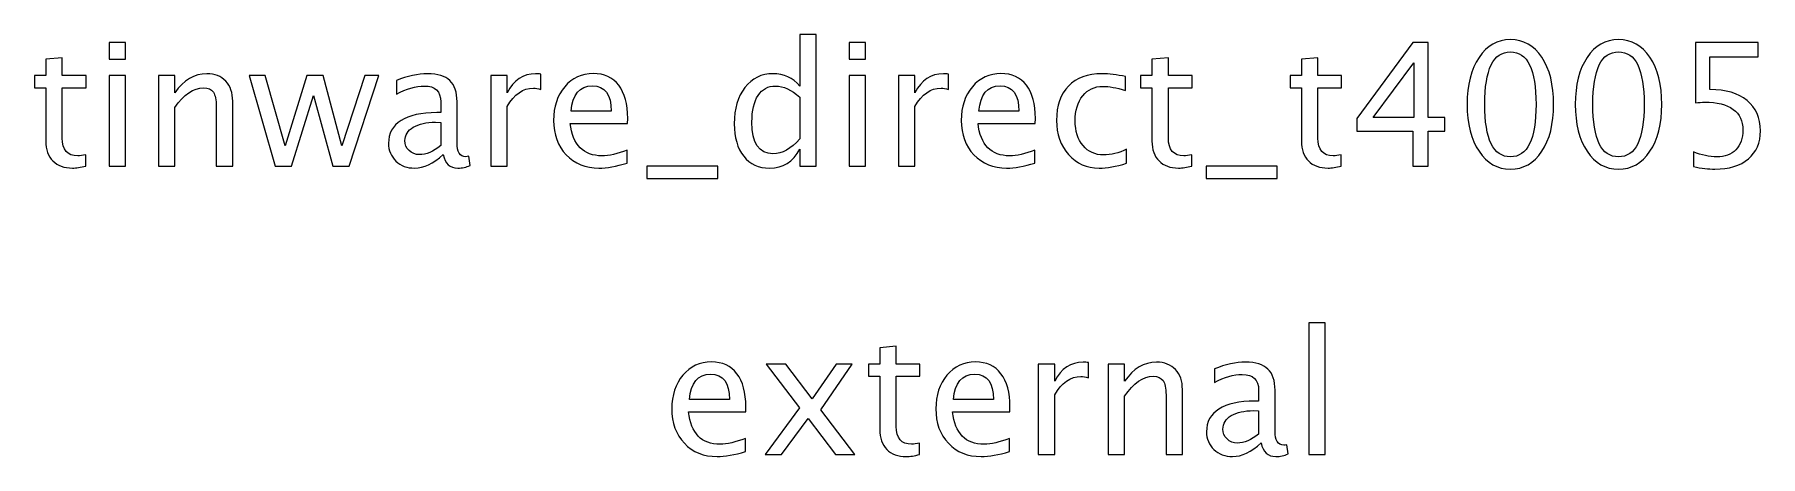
# Model space of a CAD drawing. Header units: centimetres. Extents: x -201 to 63, y -83 to 73.
# Drawn here: x -32.66 to -19.84, y 50.5 to 53.64 of the extents above; entities that cross this region are included whole.
import ezdxf

# ---------------------------------------------------------------- set-up
doc = ezdxf.new("R2010")
doc.units = ezdxf.units.CM
doc.header["$MEASUREMENT"] = 0
doc.layers.add('Layer 1', color=7, linetype='Continuous')

msp = doc.modelspace()

# ---------------------------------------------------------------- linework, layer by layer
at = {"layer": 'Layer 1'}
for points, knots in [([(-26.97573, 52.66417), (-26.97573, 52.66417), (-26.97573, 52.79054), (-26.97573, 52.79054), (-26.97573, 52.79054), (-27.02547, 52.69613), (-27.1004, 52.64893), (-27.20052, 52.64893), (-27.20052, 52.64893), (-27.2818, 52.64893), (-27.34572, 52.67835), (-27.39229, 52.73741), (-27.39229, 52.73741), (-27.43886, 52.79646), (-27.46214, 52.87711), (-27.46214, 52.97934), (-27.46214, 52.97934), (-27.46214, 53.0911), (-27.43568, 53.18106), (-27.38298, 53.24922), (-27.38298, 53.24922), (-27.33006, 53.31716), (-27.26063, 53.35124), (-27.17448, 53.35124), (-27.17448, 53.35124), (-27.09469, 53.35124), (-27.02822, 53.32076), (-26.97573, 53.25959), (-26.97573, 53.25959), (-26.97573, 53.25959), (-26.97573, 53.64334), (-26.97573, 53.64334), (-26.97573, 53.64334), (-26.97573, 53.64334), (-26.85381, 53.64334), (-26.85381, 53.64334), (-26.85381, 53.64334), (-26.85381, 53.64334), (-26.85381, 52.66417), (-26.85381, 52.66417), (-26.85381, 52.66417), (-26.85381, 52.66417), (-26.97573, 52.66417), (-26.97573, 52.66417)], [0, 0, 0, 0, 0.08333333, 0.08333333, 0.08333333, 0.08333333, 0.16666667, 0.16666667, 0.16666667, 0.16666667, 0.25, 0.25, 0.25, 0.25, 0.33333333, 0.33333333, 0.33333333, 0.33333333, 0.41666667, 0.41666667, 0.41666667, 0.41666667, 0.5, 0.5, 0.5, 0.5, 0.58333333, 0.58333333, 0.58333333, 0.58333333, 0.66666667, 0.66666667, 0.66666667, 0.66666667, 0.75, 0.75, 0.75, 0.75, 0.83333333, 0.83333333, 0.83333333, 0.83333333, 1, 1, 1, 1]), ([(-21.69741, 52.64131), (-21.79372, 52.64131), (-21.8714, 52.68555), (-21.93024, 52.77381), (-21.93024, 52.77381), (-21.9893, 52.86208), (-22.01872, 52.9785), (-22.01872, 53.12328), (-22.01872, 53.12328), (-22.01872, 53.26806), (-21.9893, 53.38447), (-21.93024, 53.47274), (-21.93024, 53.47274), (-21.8714, 53.561), (-21.79372, 53.60524), (-21.69741, 53.60524), (-21.69741, 53.60524), (-21.60068, 53.60524), (-21.523, 53.56121), (-21.46415, 53.47316), (-21.46415, 53.47316), (-21.40552, 53.38511), (-21.3761, 53.26848), (-21.3761, 53.12328), (-21.3761, 53.12328), (-21.3761, 52.9785), (-21.40552, 52.86208), (-21.46415, 52.77381), (-21.46415, 52.77381), (-21.523, 52.68555), (-21.60068, 52.64131), (-21.69741, 52.64131)], [0, 0, 0, 0, 0.11111111, 0.11111111, 0.11111111, 0.11111111, 0.22222222, 0.22222222, 0.22222222, 0.22222222, 0.33333333, 0.33333333, 0.33333333, 0.33333333, 0.44444444, 0.44444444, 0.44444444, 0.44444444, 0.55555556, 0.55555556, 0.55555556, 0.55555556, 0.66666667, 0.66666667, 0.66666667, 0.66666667, 0.77777778, 0.77777778, 0.77777778, 0.77777778, 1, 1, 1, 1]), ([(-20.89435, 52.64131), (-20.99066, 52.64131), (-21.06834, 52.68555), (-21.12718, 52.77381), (-21.12718, 52.77381), (-21.18624, 52.86208), (-21.21566, 52.9785), (-21.21566, 53.12328), (-21.21566, 53.12328), (-21.21566, 53.26806), (-21.18624, 53.38447), (-21.12718, 53.47274), (-21.12718, 53.47274), (-21.06834, 53.561), (-20.99066, 53.60524), (-20.89435, 53.60524), (-20.89435, 53.60524), (-20.79762, 53.60524), (-20.71994, 53.56121), (-20.66109, 53.47316), (-20.66109, 53.47316), (-20.60246, 53.38511), (-20.57304, 53.26848), (-20.57304, 53.12328), (-20.57304, 53.12328), (-20.57304, 52.9785), (-20.60246, 52.86208), (-20.66109, 52.77381), (-20.66109, 52.77381), (-20.71994, 52.68555), (-20.79762, 52.64131), (-20.89435, 52.64131)], [0, 0, 0, 0, 0.11111111, 0.11111111, 0.11111111, 0.11111111, 0.22222222, 0.22222222, 0.22222222, 0.22222222, 0.33333333, 0.33333333, 0.33333333, 0.33333333, 0.44444444, 0.44444444, 0.44444444, 0.44444444, 0.55555556, 0.55555556, 0.55555556, 0.55555556, 0.66666667, 0.66666667, 0.66666667, 0.66666667, 0.77777778, 0.77777778, 0.77777778, 0.77777778, 1, 1, 1, 1]), ([(-32.2801, 52.66438), (-32.31778, 52.65401), (-32.35058, 52.64893), (-32.37831, 52.64893), (-32.37831, 52.64893), (-32.44054, 52.64893), (-32.48901, 52.66671), (-32.52373, 52.70227), (-32.52373, 52.70227), (-32.55865, 52.73783), (-32.57601, 52.78715), (-32.57601, 52.85044), (-32.57601, 52.85044), (-32.57601, 52.85044), (-32.57601, 53.24583), (-32.57601, 53.24583), (-32.57601, 53.24583), (-32.57601, 53.24583), (-32.66025, 53.24583), (-32.66025, 53.24583), (-32.66025, 53.24583), (-32.66025, 53.24583), (-32.66025, 53.33727), (-32.66025, 53.33727), (-32.66025, 53.33727), (-32.66025, 53.33727), (-32.57601, 53.33727), (-32.57601, 53.33727), (-32.57601, 53.33727), (-32.57601, 53.33727), (-32.57601, 53.45898), (-32.57601, 53.45898), (-32.57601, 53.45898), (-32.57601, 53.45898), (-32.45409, 53.47062), (-32.45409, 53.47062), (-32.45409, 53.47062), (-32.45409, 53.47062), (-32.45409, 53.33727), (-32.45409, 53.33727), (-32.45409, 53.33727), (-32.45409, 53.33727), (-32.27756, 53.33727), (-32.27756, 53.33727), (-32.27756, 53.33727), (-32.27756, 53.33727), (-32.27756, 53.24583), (-32.27756, 53.24583), (-32.27756, 53.24583), (-32.27756, 53.24583), (-32.45409, 53.24583), (-32.45409, 53.24583), (-32.45409, 53.24583), (-32.45409, 53.24583), (-32.45409, 52.87245), (-32.45409, 52.87245), (-32.45409, 52.87245), (-32.45409, 52.7844), (-32.41578, 52.74037), (-32.33937, 52.74037), (-32.33937, 52.74037), (-32.32307, 52.74037), (-32.30338, 52.74312), (-32.2801, 52.74841), (-32.2801, 52.74841), (-32.2801, 52.74841), (-32.2801, 52.66438), (-32.2801, 52.66438)], [0, 0, 0, 0, 0.05555556, 0.05555556, 0.05555556, 0.05555556, 0.11111111, 0.11111111, 0.11111111, 0.11111111, 0.16666667, 0.16666667, 0.16666667, 0.16666667, 0.22222222, 0.22222222, 0.22222222, 0.22222222, 0.27777778, 0.27777778, 0.27777778, 0.27777778, 0.33333333, 0.33333333, 0.33333333, 0.33333333, 0.38888889, 0.38888889, 0.38888889, 0.38888889, 0.44444444, 0.44444444, 0.44444444, 0.44444444, 0.5, 0.5, 0.5, 0.5, 0.55555556, 0.55555556, 0.55555556, 0.55555556, 0.61111111, 0.61111111, 0.61111111, 0.61111111, 0.66666667, 0.66666667, 0.66666667, 0.66666667, 0.72222222, 0.72222222, 0.72222222, 0.72222222, 0.77777778, 0.77777778, 0.77777778, 0.77777778, 0.83333333, 0.83333333, 0.83333333, 0.83333333, 0.88888889, 0.88888889, 0.88888889, 0.88888889, 1, 1, 1, 1]), ([(-32.10611, 53.46046), (-32.10611, 53.46046), (-32.10611, 53.58238), (-32.10611, 53.58238), (-32.10611, 53.58238), (-32.10611, 53.58238), (-31.98419, 53.58238), (-31.98419, 53.58238), (-31.98419, 53.58238), (-31.98419, 53.58238), (-31.98419, 53.46046), (-31.98419, 53.46046), (-31.98419, 53.46046), (-31.98419, 53.46046), (-32.10611, 53.46046), (-32.10611, 53.46046)], [0, 0, 0, 0, 0.2, 0.2, 0.2, 0.2, 0.4, 0.4, 0.4, 0.4, 0.6, 0.6, 0.6, 0.6, 1, 1, 1, 1]), ([(-26.60955, 53.46046), (-26.60955, 53.46046), (-26.60955, 53.58238), (-26.60955, 53.58238), (-26.60955, 53.58238), (-26.60955, 53.58238), (-26.48763, 53.58238), (-26.48763, 53.58238), (-26.48763, 53.58238), (-26.48763, 53.58238), (-26.48763, 53.46046), (-26.48763, 53.46046), (-26.48763, 53.46046), (-26.48763, 53.46046), (-26.60955, 53.46046), (-26.60955, 53.46046)], [0, 0, 0, 0, 0.2, 0.2, 0.2, 0.2, 0.4, 0.4, 0.4, 0.4, 0.6, 0.6, 0.6, 0.6, 1, 1, 1, 1]), ([(-24.06384, 52.66438), (-24.10152, 52.65401), (-24.13432, 52.64893), (-24.16205, 52.64893), (-24.16205, 52.64893), (-24.22428, 52.64893), (-24.27275, 52.66671), (-24.30747, 52.70227), (-24.30747, 52.70227), (-24.34239, 52.73783), (-24.35975, 52.78715), (-24.35975, 52.85044), (-24.35975, 52.85044), (-24.35975, 52.85044), (-24.35975, 53.24583), (-24.35975, 53.24583), (-24.35975, 53.24583), (-24.35975, 53.24583), (-24.44399, 53.24583), (-24.44399, 53.24583), (-24.44399, 53.24583), (-24.44399, 53.24583), (-24.44399, 53.33727), (-24.44399, 53.33727), (-24.44399, 53.33727), (-24.44399, 53.33727), (-24.35975, 53.33727), (-24.35975, 53.33727), (-24.35975, 53.33727), (-24.35975, 53.33727), (-24.35975, 53.45898), (-24.35975, 53.45898), (-24.35975, 53.45898), (-24.35975, 53.45898), (-24.23783, 53.47062), (-24.23783, 53.47062), (-24.23783, 53.47062), (-24.23783, 53.47062), (-24.23783, 53.33727), (-24.23783, 53.33727), (-24.23783, 53.33727), (-24.23783, 53.33727), (-24.0613, 53.33727), (-24.0613, 53.33727), (-24.0613, 53.33727), (-24.0613, 53.33727), (-24.0613, 53.24583), (-24.0613, 53.24583), (-24.0613, 53.24583), (-24.0613, 53.24583), (-24.23783, 53.24583), (-24.23783, 53.24583), (-24.23783, 53.24583), (-24.23783, 53.24583), (-24.23783, 52.87245), (-24.23783, 52.87245), (-24.23783, 52.87245), (-24.23783, 52.7844), (-24.19952, 52.74037), (-24.12311, 52.74037), (-24.12311, 52.74037), (-24.10681, 52.74037), (-24.08712, 52.74312), (-24.06384, 52.74841), (-24.06384, 52.74841), (-24.06384, 52.74841), (-24.06384, 52.66438), (-24.06384, 52.66438)], [0, 0, 0, 0, 0.05555556, 0.05555556, 0.05555556, 0.05555556, 0.11111111, 0.11111111, 0.11111111, 0.11111111, 0.16666667, 0.16666667, 0.16666667, 0.16666667, 0.22222222, 0.22222222, 0.22222222, 0.22222222, 0.27777778, 0.27777778, 0.27777778, 0.27777778, 0.33333333, 0.33333333, 0.33333333, 0.33333333, 0.38888889, 0.38888889, 0.38888889, 0.38888889, 0.44444444, 0.44444444, 0.44444444, 0.44444444, 0.5, 0.5, 0.5, 0.5, 0.55555556, 0.55555556, 0.55555556, 0.55555556, 0.61111111, 0.61111111, 0.61111111, 0.61111111, 0.66666667, 0.66666667, 0.66666667, 0.66666667, 0.72222222, 0.72222222, 0.72222222, 0.72222222, 0.77777778, 0.77777778, 0.77777778, 0.77777778, 0.83333333, 0.83333333, 0.83333333, 0.83333333, 0.88888889, 0.88888889, 0.88888889, 0.88888889, 1, 1, 1, 1]), ([(-22.95386, 52.66438), (-22.99154, 52.65401), (-23.02434, 52.64893), (-23.05207, 52.64893), (-23.05207, 52.64893), (-23.1143, 52.64893), (-23.16277, 52.66671), (-23.19749, 52.70227), (-23.19749, 52.70227), (-23.23241, 52.73783), (-23.24977, 52.78715), (-23.24977, 52.85044), (-23.24977, 52.85044), (-23.24977, 52.85044), (-23.24977, 53.24583), (-23.24977, 53.24583), (-23.24977, 53.24583), (-23.24977, 53.24583), (-23.33401, 53.24583), (-23.33401, 53.24583), (-23.33401, 53.24583), (-23.33401, 53.24583), (-23.33401, 53.33727), (-23.33401, 53.33727), (-23.33401, 53.33727), (-23.33401, 53.33727), (-23.24977, 53.33727), (-23.24977, 53.33727), (-23.24977, 53.33727), (-23.24977, 53.33727), (-23.24977, 53.45898), (-23.24977, 53.45898), (-23.24977, 53.45898), (-23.24977, 53.45898), (-23.12785, 53.47062), (-23.12785, 53.47062), (-23.12785, 53.47062), (-23.12785, 53.47062), (-23.12785, 53.33727), (-23.12785, 53.33727), (-23.12785, 53.33727), (-23.12785, 53.33727), (-22.95132, 53.33727), (-22.95132, 53.33727), (-22.95132, 53.33727), (-22.95132, 53.33727), (-22.95132, 53.24583), (-22.95132, 53.24583), (-22.95132, 53.24583), (-22.95132, 53.24583), (-23.12785, 53.24583), (-23.12785, 53.24583), (-23.12785, 53.24583), (-23.12785, 53.24583), (-23.12785, 52.87245), (-23.12785, 52.87245), (-23.12785, 52.87245), (-23.12785, 52.7844), (-23.08954, 52.74037), (-23.01313, 52.74037), (-23.01313, 52.74037), (-22.99683, 52.74037), (-22.97714, 52.74312), (-22.95386, 52.74841), (-22.95386, 52.74841), (-22.95386, 52.74841), (-22.95386, 52.66438), (-22.95386, 52.66438)], [0, 0, 0, 0, 0.05555556, 0.05555556, 0.05555556, 0.05555556, 0.11111111, 0.11111111, 0.11111111, 0.11111111, 0.16666667, 0.16666667, 0.16666667, 0.16666667, 0.22222222, 0.22222222, 0.22222222, 0.22222222, 0.27777778, 0.27777778, 0.27777778, 0.27777778, 0.33333333, 0.33333333, 0.33333333, 0.33333333, 0.38888889, 0.38888889, 0.38888889, 0.38888889, 0.44444444, 0.44444444, 0.44444444, 0.44444444, 0.5, 0.5, 0.5, 0.5, 0.55555556, 0.55555556, 0.55555556, 0.55555556, 0.61111111, 0.61111111, 0.61111111, 0.61111111, 0.66666667, 0.66666667, 0.66666667, 0.66666667, 0.72222222, 0.72222222, 0.72222222, 0.72222222, 0.77777778, 0.77777778, 0.77777778, 0.77777778, 0.83333333, 0.83333333, 0.83333333, 0.83333333, 0.88888889, 0.88888889, 0.88888889, 0.88888889, 1, 1, 1, 1]), ([(-22.423, 52.66417), (-22.423, 52.66417), (-22.423, 52.92452), (-22.423, 52.92452), (-22.423, 52.92452), (-22.423, 52.92452), (-22.83702, 52.92452), (-22.83702, 52.92452), (-22.83702, 52.92452), (-22.83702, 52.92452), (-22.83702, 53.01723), (-22.83702, 53.01723), (-22.83702, 53.01723), (-22.83702, 53.01723), (-22.423, 53.58238), (-22.423, 53.58238), (-22.423, 53.58238), (-22.423, 53.58238), (-22.3087, 53.58238), (-22.3087, 53.58238), (-22.3087, 53.58238), (-22.3087, 53.58238), (-22.3087, 53.02485), (-22.3087, 53.02485), (-22.3087, 53.02485), (-22.3087, 53.02485), (-22.18551, 53.02485), (-22.18551, 53.02485), (-22.18551, 53.02485), (-22.18551, 53.02485), (-22.18551, 52.92452), (-22.18551, 52.92452), (-22.18551, 52.92452), (-22.18551, 52.92452), (-22.3087, 52.92452), (-22.3087, 52.92452), (-22.3087, 52.92452), (-22.3087, 52.92452), (-22.3087, 52.66417), (-22.3087, 52.66417), (-22.3087, 52.66417), (-22.3087, 52.66417), (-22.423, 52.66417), (-22.423, 52.66417)], [0, 0, 0, 0, 0.08333333, 0.08333333, 0.08333333, 0.08333333, 0.16666667, 0.16666667, 0.16666667, 0.16666667, 0.25, 0.25, 0.25, 0.25, 0.33333333, 0.33333333, 0.33333333, 0.33333333, 0.41666667, 0.41666667, 0.41666667, 0.41666667, 0.5, 0.5, 0.5, 0.5, 0.58333333, 0.58333333, 0.58333333, 0.58333333, 0.66666667, 0.66666667, 0.66666667, 0.66666667, 0.75, 0.75, 0.75, 0.75, 0.83333333, 0.83333333, 0.83333333, 0.83333333, 1, 1, 1, 1]), ([(-21.69762, 52.73275), (-21.57041, 52.73275), (-21.50691, 52.86293), (-21.50691, 53.12328), (-21.50691, 53.12328), (-21.50691, 53.38363), (-21.57041, 53.5138), (-21.69762, 53.5138), (-21.69762, 53.5138), (-21.82441, 53.5138), (-21.88791, 53.38363), (-21.88791, 53.12328), (-21.88791, 53.12328), (-21.88791, 52.86293), (-21.82441, 52.73275), (-21.69762, 52.73275)], [0, 0, 0, 0, 0.2, 0.2, 0.2, 0.2, 0.4, 0.4, 0.4, 0.4, 0.6, 0.6, 0.6, 0.6, 1, 1, 1, 1]), ([(-20.89456, 52.73275), (-20.76735, 52.73275), (-20.70385, 52.86293), (-20.70385, 53.12328), (-20.70385, 53.12328), (-20.70385, 53.38363), (-20.76735, 53.5138), (-20.89456, 53.5138), (-20.89456, 53.5138), (-21.02135, 53.5138), (-21.08485, 53.38363), (-21.08485, 53.12328), (-21.08485, 53.12328), (-21.08485, 52.86293), (-21.02135, 52.73275), (-20.89456, 52.73275)], [0, 0, 0, 0, 0.2, 0.2, 0.2, 0.2, 0.4, 0.4, 0.4, 0.4, 0.6, 0.6, 0.6, 0.6, 1, 1, 1, 1]), ([(-20.33767, 52.66036), (-20.33767, 52.66036), (-20.33767, 52.76958), (-20.33767, 52.76958), (-20.33767, 52.76958), (-20.27692, 52.74503), (-20.21935, 52.73275), (-20.16431, 52.73275), (-20.16431, 52.73275), (-20.1042, 52.73275), (-20.05679, 52.75053), (-20.02229, 52.78609), (-20.02229, 52.78609), (-19.98778, 52.82165), (-19.97064, 52.87055), (-19.97064, 52.93278), (-19.97064, 52.93278), (-19.97064, 52.99966), (-19.99498, 53.05089), (-20.04366, 53.08623), (-20.04366, 53.08623), (-20.09235, 53.12158), (-20.16283, 53.13915), (-20.25491, 53.13915), (-20.25491, 53.13915), (-20.27629, 53.13915), (-20.29893, 53.13767), (-20.32243, 53.13471), (-20.32243, 53.13471), (-20.32243, 53.13471), (-20.32243, 53.58238), (-20.32243, 53.58238), (-20.32243, 53.58238), (-20.32243, 53.58238), (-19.85761, 53.58238), (-19.85761, 53.58238), (-19.85761, 53.58238), (-19.85761, 53.58238), (-19.85761, 53.4757), (-19.85761, 53.4757), (-19.85761, 53.4757), (-19.85761, 53.4757), (-20.21575, 53.4757), (-20.21575, 53.4757), (-20.21575, 53.4757), (-20.21575, 53.4757), (-20.21575, 53.23313), (-20.21575, 53.23313), (-20.21575, 53.23313), (-20.09764, 53.23313), (-20.00556, 53.20604), (-19.93931, 53.15185), (-19.93931, 53.15185), (-19.87306, 53.09788), (-19.83983, 53.02295), (-19.83983, 52.92706), (-19.83983, 52.92706), (-19.83983, 52.83774), (-19.86989, 52.76789), (-19.93, 52.7173), (-19.93, 52.7173), (-19.99011, 52.66671), (-20.07309, 52.64131), (-20.17892, 52.64131), (-20.17892, 52.64131), (-20.22612, 52.64131), (-20.27904, 52.64766), (-20.33767, 52.66036)], [0, 0, 0, 0, 0.05555556, 0.05555556, 0.05555556, 0.05555556, 0.11111111, 0.11111111, 0.11111111, 0.11111111, 0.16666667, 0.16666667, 0.16666667, 0.16666667, 0.22222222, 0.22222222, 0.22222222, 0.22222222, 0.27777778, 0.27777778, 0.27777778, 0.27777778, 0.33333333, 0.33333333, 0.33333333, 0.33333333, 0.38888889, 0.38888889, 0.38888889, 0.38888889, 0.44444444, 0.44444444, 0.44444444, 0.44444444, 0.5, 0.5, 0.5, 0.5, 0.55555556, 0.55555556, 0.55555556, 0.55555556, 0.61111111, 0.61111111, 0.61111111, 0.61111111, 0.66666667, 0.66666667, 0.66666667, 0.66666667, 0.72222222, 0.72222222, 0.72222222, 0.72222222, 0.77777778, 0.77777778, 0.77777778, 0.77777778, 0.83333333, 0.83333333, 0.83333333, 0.83333333, 0.88888889, 0.88888889, 0.88888889, 0.88888889, 1, 1, 1, 1]), ([(-32.10611, 52.66417), (-32.10611, 52.66417), (-32.10611, 53.33727), (-32.10611, 53.33727), (-32.10611, 53.33727), (-32.10611, 53.33727), (-31.98419, 53.33727), (-31.98419, 53.33727), (-31.98419, 53.33727), (-31.98419, 53.33727), (-31.98419, 52.66417), (-31.98419, 52.66417), (-31.98419, 52.66417), (-31.98419, 52.66417), (-32.10611, 52.66417), (-32.10611, 52.66417)], [0, 0, 0, 0, 0.2, 0.2, 0.2, 0.2, 0.4, 0.4, 0.4, 0.4, 0.6, 0.6, 0.6, 0.6, 1, 1, 1, 1]), ([(-31.73908, 52.66417), (-31.73908, 52.66417), (-31.73908, 53.33727), (-31.73908, 53.33727), (-31.73908, 53.33727), (-31.73908, 53.33727), (-31.61716, 53.33727), (-31.61716, 53.33727), (-31.61716, 53.33727), (-31.61716, 53.33727), (-31.61716, 53.21006), (-31.61716, 53.21006), (-31.61716, 53.21006), (-31.5526, 53.30425), (-31.47344, 53.35124), (-31.37988, 53.35124), (-31.37988, 53.35124), (-31.32104, 53.35124), (-31.27426, 53.33283), (-31.23976, 53.29578), (-31.23976, 53.29578), (-31.20526, 53.25895), (-31.1879, 53.20921), (-31.1879, 53.14698), (-31.1879, 53.14698), (-31.1879, 53.14698), (-31.1879, 52.66417), (-31.1879, 52.66417), (-31.1879, 52.66417), (-31.1879, 52.66417), (-31.30982, 52.66417), (-31.30982, 52.66417), (-31.30982, 52.66417), (-31.30982, 52.66417), (-31.30982, 53.10719), (-31.30982, 53.10719), (-31.30982, 53.10719), (-31.30982, 53.15714), (-31.31723, 53.1927), (-31.33183, 53.21387), (-31.33183, 53.21387), (-31.34665, 53.23525), (-31.37099, 53.24583), (-31.40507, 53.24583), (-31.40507, 53.24583), (-31.48, 53.24583), (-31.5507, 53.19694), (-31.61716, 53.09915), (-31.61716, 53.09915), (-31.61716, 53.09915), (-31.61716, 52.66417), (-31.61716, 52.66417), (-31.61716, 52.66417), (-31.61716, 52.66417), (-31.73908, 52.66417), (-31.73908, 52.66417)], [0, 0, 0, 0, 0.06666667, 0.06666667, 0.06666667, 0.06666667, 0.13333333, 0.13333333, 0.13333333, 0.13333333, 0.2, 0.2, 0.2, 0.2, 0.26666667, 0.26666667, 0.26666667, 0.26666667, 0.33333333, 0.33333333, 0.33333333, 0.33333333, 0.4, 0.4, 0.4, 0.4, 0.46666667, 0.46666667, 0.46666667, 0.46666667, 0.53333333, 0.53333333, 0.53333333, 0.53333333, 0.6, 0.6, 0.6, 0.6, 0.66666667, 0.66666667, 0.66666667, 0.66666667, 0.73333333, 0.73333333, 0.73333333, 0.73333333, 0.8, 0.8, 0.8, 0.8, 0.86666667, 0.86666667, 0.86666667, 0.86666667, 1, 1, 1, 1]), ([(-30.87209, 52.66417), (-30.87209, 52.66417), (-31.06513, 53.33727), (-31.06513, 53.33727), (-31.06513, 53.33727), (-31.06513, 53.33727), (-30.94617, 53.33727), (-30.94617, 53.33727), (-30.94617, 53.33727), (-30.94617, 53.33727), (-30.79822, 52.81467), (-30.79822, 52.81467), (-30.79822, 52.81467), (-30.79822, 52.81467), (-30.63862, 53.33727), (-30.63862, 53.33727), (-30.63862, 53.33727), (-30.63862, 53.33727), (-30.5167, 53.33727), (-30.5167, 53.33727), (-30.5167, 53.33727), (-30.5167, 53.33727), (-30.37637, 52.81551), (-30.37637, 52.81551), (-30.37637, 52.81551), (-30.37637, 52.81551), (-30.20661, 53.33727), (-30.20661, 53.33727), (-30.20661, 53.33727), (-30.20661, 53.33727), (-30.10247, 53.33727), (-30.10247, 53.33727), (-30.10247, 53.33727), (-30.10247, 53.33727), (-30.32218, 52.66417), (-30.32218, 52.66417), (-30.32218, 52.66417), (-30.32218, 52.66417), (-30.4441, 52.66417), (-30.4441, 52.66417), (-30.4441, 52.66417), (-30.4441, 52.66417), (-30.58846, 53.1891), (-30.58846, 53.1891), (-30.58846, 53.1891), (-30.58846, 53.1891), (-30.75017, 52.66417), (-30.75017, 52.66417), (-30.75017, 52.66417), (-30.75017, 52.66417), (-30.87209, 52.66417), (-30.87209, 52.66417)], [0, 0, 0, 0, 0.07142857, 0.07142857, 0.07142857, 0.07142857, 0.14285714, 0.14285714, 0.14285714, 0.14285714, 0.21428571, 0.21428571, 0.21428571, 0.21428571, 0.28571429, 0.28571429, 0.28571429, 0.28571429, 0.35714286, 0.35714286, 0.35714286, 0.35714286, 0.42857143, 0.42857143, 0.42857143, 0.42857143, 0.5, 0.5, 0.5, 0.5, 0.57142857, 0.57142857, 0.57142857, 0.57142857, 0.64285714, 0.64285714, 0.64285714, 0.64285714, 0.71428571, 0.71428571, 0.71428571, 0.71428571, 0.78571429, 0.78571429, 0.78571429, 0.78571429, 0.85714286, 0.85714286, 0.85714286, 0.85714286, 1, 1, 1, 1]), ([(-29.62537, 52.7499), (-29.6986, 52.68259), (-29.76909, 52.64893), (-29.83682, 52.64893), (-29.83682, 52.64893), (-29.89249, 52.64893), (-29.93885, 52.66629), (-29.97546, 52.70121), (-29.97546, 52.70121), (-30.01229, 52.73614), (-30.03071, 52.78016), (-30.03071, 52.83329), (-30.03071, 52.83329), (-30.03071, 52.90674), (-29.99981, 52.96326), (-29.938, 53.00263), (-29.938, 53.00263), (-29.87619, 53.042), (-29.7875, 53.06168), (-29.67193, 53.06168), (-29.67193, 53.06168), (-29.67193, 53.06168), (-29.64336, 53.06168), (-29.64336, 53.06168), (-29.64336, 53.06168), (-29.64336, 53.06168), (-29.64336, 53.14275), (-29.64336, 53.14275), (-29.64336, 53.14275), (-29.64336, 53.22085), (-29.684, 53.2598), (-29.76549, 53.2598), (-29.76549, 53.2598), (-29.82857, 53.2598), (-29.89757, 53.2399), (-29.97229, 53.20011), (-29.97229, 53.20011), (-29.97229, 53.20011), (-29.97229, 53.30044), (-29.97229, 53.30044), (-29.97229, 53.30044), (-29.89016, 53.33431), (-29.81269, 53.35124), (-29.74009, 53.35124), (-29.74009, 53.35124), (-29.66537, 53.35124), (-29.61013, 53.33431), (-29.57478, 53.30023), (-29.57478, 53.30023), (-29.53922, 53.26615), (-29.52144, 53.21366), (-29.52144, 53.14275), (-29.52144, 53.14275), (-29.52144, 53.14275), (-29.52144, 52.83858), (-29.52144, 52.83858), (-29.52144, 52.83858), (-29.52144, 52.76895), (-29.50006, 52.73402), (-29.45709, 52.73402), (-29.45709, 52.73402), (-29.4518, 52.73402), (-29.44397, 52.73487), (-29.4336, 52.73656), (-29.4336, 52.73656), (-29.4336, 52.73656), (-29.42492, 52.66883), (-29.42492, 52.66883), (-29.42492, 52.66883), (-29.45265, 52.65549), (-29.48313, 52.64893), (-29.51657, 52.64893), (-29.51657, 52.64893), (-29.57351, 52.64893), (-29.6097, 52.68259), (-29.62537, 52.7499)], [0, 0, 0, 0, 0.05, 0.05, 0.05, 0.05, 0.1, 0.1, 0.1, 0.1, 0.15, 0.15, 0.15, 0.15, 0.2, 0.2, 0.2, 0.2, 0.25, 0.25, 0.25, 0.25, 0.3, 0.3, 0.3, 0.3, 0.35, 0.35, 0.35, 0.35, 0.4, 0.4, 0.4, 0.4, 0.45, 0.45, 0.45, 0.45, 0.5, 0.5, 0.5, 0.5, 0.55, 0.55, 0.55, 0.55, 0.6, 0.6, 0.6, 0.6, 0.65, 0.65, 0.65, 0.65, 0.7, 0.7, 0.7, 0.7, 0.75, 0.75, 0.75, 0.75, 0.8, 0.8, 0.8, 0.8, 0.85, 0.85, 0.85, 0.85, 0.9, 0.9, 0.9, 0.9, 1, 1, 1, 1]), ([(-29.27104, 52.66417), (-29.27104, 52.66417), (-29.27104, 53.33727), (-29.27104, 53.33727), (-29.27104, 53.33727), (-29.27104, 53.33727), (-29.14912, 53.33727), (-29.14912, 53.33727), (-29.14912, 53.33727), (-29.14912, 53.33727), (-29.14912, 53.21006), (-29.14912, 53.21006), (-29.14912, 53.21006), (-29.10065, 53.30425), (-29.03037, 53.35124), (-28.93809, 53.35124), (-28.93809, 53.35124), (-28.9256, 53.35124), (-28.91248, 53.35018), (-28.89893, 53.34807), (-28.89893, 53.34807), (-28.89893, 53.34807), (-28.89893, 53.23398), (-28.89893, 53.23398), (-28.89893, 53.23398), (-28.9201, 53.24096), (-28.93872, 53.24456), (-28.95481, 53.24456), (-28.95481, 53.24456), (-29.03228, 53.24456), (-29.09705, 53.19884), (-29.14912, 53.10719), (-29.14912, 53.10719), (-29.14912, 53.10719), (-29.14912, 52.66417), (-29.14912, 52.66417), (-29.14912, 52.66417), (-29.14912, 52.66417), (-29.27104, 52.66417), (-29.27104, 52.66417)], [0, 0, 0, 0, 0.09090909, 0.09090909, 0.09090909, 0.09090909, 0.18181818, 0.18181818, 0.18181818, 0.18181818, 0.27272727, 0.27272727, 0.27272727, 0.27272727, 0.36363636, 0.36363636, 0.36363636, 0.36363636, 0.45454545, 0.45454545, 0.45454545, 0.45454545, 0.54545455, 0.54545455, 0.54545455, 0.54545455, 0.63636364, 0.63636364, 0.63636364, 0.63636364, 0.72727273, 0.72727273, 0.72727273, 0.72727273, 0.81818182, 0.81818182, 0.81818182, 0.81818182, 1, 1, 1, 1]), ([(-28.25737, 52.68576), (-28.33928, 52.66121), (-28.40935, 52.64893), (-28.46777, 52.64893), (-28.46777, 52.64893), (-28.56746, 52.64893), (-28.64853, 52.68195), (-28.71097, 52.74778), (-28.71097, 52.74778), (-28.77341, 52.81361), (-28.80474, 52.89891), (-28.80474, 53.0039), (-28.80474, 53.0039), (-28.80474, 53.10571), (-28.77722, 53.18932), (-28.72198, 53.25472), (-28.72198, 53.25472), (-28.66673, 53.31991), (-28.59604, 53.35251), (-28.50989, 53.35251), (-28.50989, 53.35251), (-28.4284, 53.35251), (-28.36532, 53.32351), (-28.32087, 53.26552), (-28.32087, 53.26552), (-28.27642, 53.20752), (-28.25419, 53.12539), (-28.25419, 53.01892), (-28.25419, 53.01892), (-28.25419, 53.01892), (-28.25483, 52.98167), (-28.25483, 52.98167), (-28.25483, 52.98167), (-28.25483, 52.98167), (-28.68028, 52.98167), (-28.68028, 52.98167), (-28.68028, 52.98167), (-28.6625, 52.8208), (-28.58397, 52.74037), (-28.44491, 52.74037), (-28.44491, 52.74037), (-28.39389, 52.74037), (-28.33145, 52.75476), (-28.25737, 52.78355), (-28.25737, 52.78355), (-28.25737, 52.78355), (-28.25737, 52.68576), (-28.25737, 52.68576)], [0, 0, 0, 0, 0.07692308, 0.07692308, 0.07692308, 0.07692308, 0.15384615, 0.15384615, 0.15384615, 0.15384615, 0.23076923, 0.23076923, 0.23076923, 0.23076923, 0.30769231, 0.30769231, 0.30769231, 0.30769231, 0.38461538, 0.38461538, 0.38461538, 0.38461538, 0.46153846, 0.46153846, 0.46153846, 0.46153846, 0.53846154, 0.53846154, 0.53846154, 0.53846154, 0.61538462, 0.61538462, 0.61538462, 0.61538462, 0.69230769, 0.69230769, 0.69230769, 0.69230769, 0.76923077, 0.76923077, 0.76923077, 0.76923077, 0.84615385, 0.84615385, 0.84615385, 0.84615385, 1, 1, 1, 1]), ([(-26.60955, 52.66417), (-26.60955, 52.66417), (-26.60955, 53.33727), (-26.60955, 53.33727), (-26.60955, 53.33727), (-26.60955, 53.33727), (-26.48763, 53.33727), (-26.48763, 53.33727), (-26.48763, 53.33727), (-26.48763, 53.33727), (-26.48763, 52.66417), (-26.48763, 52.66417), (-26.48763, 52.66417), (-26.48763, 52.66417), (-26.60955, 52.66417), (-26.60955, 52.66417)], [0, 0, 0, 0, 0.2, 0.2, 0.2, 0.2, 0.4, 0.4, 0.4, 0.4, 0.6, 0.6, 0.6, 0.6, 1, 1, 1, 1]), ([(-26.24252, 52.66417), (-26.24252, 52.66417), (-26.24252, 53.33727), (-26.24252, 53.33727), (-26.24252, 53.33727), (-26.24252, 53.33727), (-26.1206, 53.33727), (-26.1206, 53.33727), (-26.1206, 53.33727), (-26.1206, 53.33727), (-26.1206, 53.21006), (-26.1206, 53.21006), (-26.1206, 53.21006), (-26.07213, 53.30425), (-26.00185, 53.35124), (-25.90957, 53.35124), (-25.90957, 53.35124), (-25.89708, 53.35124), (-25.88396, 53.35018), (-25.87041, 53.34807), (-25.87041, 53.34807), (-25.87041, 53.34807), (-25.87041, 53.23398), (-25.87041, 53.23398), (-25.87041, 53.23398), (-25.89158, 53.24096), (-25.9102, 53.24456), (-25.92629, 53.24456), (-25.92629, 53.24456), (-26.00376, 53.24456), (-26.06853, 53.19884), (-26.1206, 53.10719), (-26.1206, 53.10719), (-26.1206, 53.10719), (-26.1206, 52.66417), (-26.1206, 52.66417), (-26.1206, 52.66417), (-26.1206, 52.66417), (-26.24252, 52.66417), (-26.24252, 52.66417)], [0, 0, 0, 0, 0.09090909, 0.09090909, 0.09090909, 0.09090909, 0.18181818, 0.18181818, 0.18181818, 0.18181818, 0.27272727, 0.27272727, 0.27272727, 0.27272727, 0.36363636, 0.36363636, 0.36363636, 0.36363636, 0.45454545, 0.45454545, 0.45454545, 0.45454545, 0.54545455, 0.54545455, 0.54545455, 0.54545455, 0.63636364, 0.63636364, 0.63636364, 0.63636364, 0.72727273, 0.72727273, 0.72727273, 0.72727273, 0.81818182, 0.81818182, 0.81818182, 0.81818182, 1, 1, 1, 1]), ([(-25.22885, 52.68576), (-25.31076, 52.66121), (-25.38083, 52.64893), (-25.43925, 52.64893), (-25.43925, 52.64893), (-25.53894, 52.64893), (-25.62001, 52.68195), (-25.68245, 52.74778), (-25.68245, 52.74778), (-25.74489, 52.81361), (-25.77622, 52.89891), (-25.77622, 53.0039), (-25.77622, 53.0039), (-25.77622, 53.10571), (-25.7487, 53.18932), (-25.69346, 53.25472), (-25.69346, 53.25472), (-25.63821, 53.31991), (-25.56752, 53.35251), (-25.48137, 53.35251), (-25.48137, 53.35251), (-25.39988, 53.35251), (-25.3368, 53.32351), (-25.29235, 53.26552), (-25.29235, 53.26552), (-25.2479, 53.20752), (-25.22567, 53.12539), (-25.22567, 53.01892), (-25.22567, 53.01892), (-25.22567, 53.01892), (-25.22631, 52.98167), (-25.22631, 52.98167), (-25.22631, 52.98167), (-25.22631, 52.98167), (-25.65176, 52.98167), (-25.65176, 52.98167), (-25.65176, 52.98167), (-25.63398, 52.8208), (-25.55545, 52.74037), (-25.41639, 52.74037), (-25.41639, 52.74037), (-25.36537, 52.74037), (-25.30293, 52.75476), (-25.22885, 52.78355), (-25.22885, 52.78355), (-25.22885, 52.78355), (-25.22885, 52.68576), (-25.22885, 52.68576)], [0, 0, 0, 0, 0.07692308, 0.07692308, 0.07692308, 0.07692308, 0.15384615, 0.15384615, 0.15384615, 0.15384615, 0.23076923, 0.23076923, 0.23076923, 0.23076923, 0.30769231, 0.30769231, 0.30769231, 0.30769231, 0.38461538, 0.38461538, 0.38461538, 0.38461538, 0.46153846, 0.46153846, 0.46153846, 0.46153846, 0.53846154, 0.53846154, 0.53846154, 0.53846154, 0.61538462, 0.61538462, 0.61538462, 0.61538462, 0.69230769, 0.69230769, 0.69230769, 0.69230769, 0.76923077, 0.76923077, 0.76923077, 0.76923077, 0.84615385, 0.84615385, 0.84615385, 0.84615385, 1, 1, 1, 1]), ([(-24.54792, 52.68449), (-24.62687, 52.66078), (-24.69503, 52.64893), (-24.75239, 52.64893), (-24.75239, 52.64893), (-24.84341, 52.64893), (-24.91876, 52.68259), (-24.97866, 52.74968), (-24.97866, 52.74968), (-25.03856, 52.81699), (-25.06862, 52.90187), (-25.06862, 53.00411), (-25.06862, 53.00411), (-25.06862, 53.11333), (-25.03899, 53.19863), (-24.97972, 53.25959), (-24.97972, 53.25959), (-24.92045, 53.32076), (-24.83769, 53.35124), (-24.73143, 53.35124), (-24.73143, 53.35124), (-24.67915, 53.35124), (-24.62031, 53.34404), (-24.55554, 53.32965), (-24.55554, 53.32965), (-24.55554, 53.32965), (-24.55554, 53.22678), (-24.55554, 53.22678), (-24.55554, 53.22678), (-24.62433, 53.2471), (-24.68042, 53.25726), (-24.7236, 53.25726), (-24.7236, 53.25726), (-24.78626, 53.25726), (-24.83642, 53.23377), (-24.87389, 53.18699), (-24.87389, 53.18699), (-24.91135, 53.14021), (-24.93019, 53.07777), (-24.93019, 52.99987), (-24.93019, 52.99987), (-24.93019, 52.92431), (-24.91072, 52.86335), (-24.87198, 52.81657), (-24.87198, 52.81657), (-24.83325, 52.77), (-24.78266, 52.74672), (-24.71979, 52.74672), (-24.71979, 52.74672), (-24.66412, 52.74672), (-24.60697, 52.76111), (-24.54792, 52.7899), (-24.54792, 52.7899), (-24.54792, 52.7899), (-24.54792, 52.68449), (-24.54792, 52.68449)], [0, 0, 0, 0, 0.06666667, 0.06666667, 0.06666667, 0.06666667, 0.13333333, 0.13333333, 0.13333333, 0.13333333, 0.2, 0.2, 0.2, 0.2, 0.26666667, 0.26666667, 0.26666667, 0.26666667, 0.33333333, 0.33333333, 0.33333333, 0.33333333, 0.4, 0.4, 0.4, 0.4, 0.46666667, 0.46666667, 0.46666667, 0.46666667, 0.53333333, 0.53333333, 0.53333333, 0.53333333, 0.6, 0.6, 0.6, 0.6, 0.66666667, 0.66666667, 0.66666667, 0.66666667, 0.73333333, 0.73333333, 0.73333333, 0.73333333, 0.8, 0.8, 0.8, 0.8, 0.86666667, 0.86666667, 0.86666667, 0.86666667, 1, 1, 1, 1]), ([(-22.71658, 53.02485), (-22.71658, 53.02485), (-22.41538, 53.02485), (-22.41538, 53.02485), (-22.41538, 53.02485), (-22.41538, 53.02485), (-22.41538, 53.43167), (-22.41538, 53.43167), (-22.41538, 53.43167), (-22.41538, 53.43167), (-22.71658, 53.02485), (-22.71658, 53.02485)], [0, 0, 0, 0, 0.25, 0.25, 0.25, 0.25, 0.5, 0.5, 0.5, 0.5, 1, 1, 1, 1]), ([(-28.67393, 53.07311), (-28.67393, 53.07311), (-28.37675, 53.07311), (-28.37675, 53.07311), (-28.37675, 53.07311), (-28.37675, 53.19842), (-28.42353, 53.26107), (-28.51687, 53.26107), (-28.51687, 53.26107), (-28.61085, 53.26107), (-28.66313, 53.19842), (-28.67393, 53.07311)], [0, 0, 0, 0, 0.25, 0.25, 0.25, 0.25, 0.5, 0.5, 0.5, 0.5, 1, 1, 1, 1]), ([(-26.97573, 53.17619), (-27.03902, 53.23186), (-27.09892, 53.2598), (-27.15565, 53.2598), (-27.15565, 53.2598), (-27.21153, 53.2598), (-27.25471, 53.23652), (-27.2854, 53.18974), (-27.2854, 53.18974), (-27.31609, 53.14317), (-27.33133, 53.07713), (-27.33133, 52.99162), (-27.33133, 52.99162), (-27.33133, 52.83435), (-27.27926, 52.75561), (-27.17491, 52.75561), (-27.17491, 52.75561), (-27.10717, 52.75561), (-27.04071, 52.79265), (-26.97573, 52.86652), (-26.97573, 52.86652), (-26.97573, 52.86652), (-26.97573, 53.17619), (-26.97573, 53.17619)], [0, 0, 0, 0, 0.14285714, 0.14285714, 0.14285714, 0.14285714, 0.28571429, 0.28571429, 0.28571429, 0.28571429, 0.42857143, 0.42857143, 0.42857143, 0.42857143, 0.57142857, 0.57142857, 0.57142857, 0.57142857, 0.71428571, 0.71428571, 0.71428571, 0.71428571, 1, 1, 1, 1]), ([(-25.64541, 53.07311), (-25.64541, 53.07311), (-25.34823, 53.07311), (-25.34823, 53.07311), (-25.34823, 53.07311), (-25.34823, 53.19842), (-25.39501, 53.26107), (-25.48835, 53.26107), (-25.48835, 53.26107), (-25.58233, 53.26107), (-25.63461, 53.19842), (-25.64541, 53.07311)], [0, 0, 0, 0, 0.25, 0.25, 0.25, 0.25, 0.5, 0.5, 0.5, 0.5, 1, 1, 1, 1]), ([(-29.64336, 52.81636), (-29.64336, 52.81636), (-29.64336, 52.98929), (-29.64336, 52.98929), (-29.64336, 52.98929), (-29.64336, 52.98929), (-29.68252, 52.99056), (-29.68252, 52.99056), (-29.68252, 52.99056), (-29.75025, 52.99056), (-29.80486, 52.97807), (-29.84656, 52.9531), (-29.84656, 52.9531), (-29.88805, 52.92791), (-29.90879, 52.89468), (-29.90879, 52.85319), (-29.90879, 52.85319), (-29.90879, 52.82419), (-29.89842, 52.79964), (-29.87789, 52.77953), (-29.87789, 52.77953), (-29.85714, 52.75942), (-29.83195, 52.74926), (-29.80211, 52.74926), (-29.80211, 52.74926), (-29.75131, 52.74926), (-29.69839, 52.7717), (-29.64336, 52.81636)], [0, 0, 0, 0, 0.125, 0.125, 0.125, 0.125, 0.25, 0.25, 0.25, 0.25, 0.375, 0.375, 0.375, 0.375, 0.5, 0.5, 0.5, 0.5, 0.625, 0.625, 0.625, 0.625, 0.75, 0.75, 0.75, 0.75, 1, 1, 1, 1]), ([(-28.11238, 52.57273), (-28.11238, 52.57273), (-28.11238, 52.66417), (-28.11238, 52.66417), (-28.11238, 52.66417), (-28.11238, 52.66417), (-27.58406, 52.66417), (-27.58406, 52.66417), (-27.58406, 52.66417), (-27.58406, 52.66417), (-27.58406, 52.57273), (-27.58406, 52.57273), (-27.58406, 52.57273), (-27.58406, 52.57273), (-28.11238, 52.57273), (-28.11238, 52.57273)], [0, 0, 0, 0, 0.2, 0.2, 0.2, 0.2, 0.4, 0.4, 0.4, 0.4, 0.6, 0.6, 0.6, 0.6, 1, 1, 1, 1]), ([(-23.95843, 52.57273), (-23.95843, 52.57273), (-23.95843, 52.66417), (-23.95843, 52.66417), (-23.95843, 52.66417), (-23.95843, 52.66417), (-23.43011, 52.66417), (-23.43011, 52.66417), (-23.43011, 52.66417), (-23.43011, 52.66417), (-23.43011, 52.57273), (-23.43011, 52.57273), (-23.43011, 52.57273), (-23.43011, 52.57273), (-23.95843, 52.57273), (-23.95843, 52.57273)], [0, 0, 0, 0, 0.2, 0.2, 0.2, 0.2, 0.4, 0.4, 0.4, 0.4, 0.6, 0.6, 0.6, 0.6, 1, 1, 1, 1]), ([(-23.19517, 50.51805), (-23.19517, 50.51805), (-23.19517, 51.49722), (-23.19517, 51.49722), (-23.19517, 51.49722), (-23.19517, 51.49722), (-23.07325, 51.49722), (-23.07325, 51.49722), (-23.07325, 51.49722), (-23.07325, 51.49722), (-23.07325, 50.51805), (-23.07325, 50.51805), (-23.07325, 50.51805), (-23.07325, 50.51805), (-23.19517, 50.51805), (-23.19517, 50.51805)], [0, 0, 0, 0, 0.2, 0.2, 0.2, 0.2, 0.4, 0.4, 0.4, 0.4, 0.6, 0.6, 0.6, 0.6, 1, 1, 1, 1]), ([(-26.0859, 50.51826), (-26.12358, 50.50789), (-26.15638, 50.50281), (-26.18411, 50.50281), (-26.18411, 50.50281), (-26.24634, 50.50281), (-26.29481, 50.52059), (-26.32953, 50.55615), (-26.32953, 50.55615), (-26.36445, 50.59171), (-26.38181, 50.64103), (-26.38181, 50.70432), (-26.38181, 50.70432), (-26.38181, 50.70432), (-26.38181, 51.09971), (-26.38181, 51.09971), (-26.38181, 51.09971), (-26.38181, 51.09971), (-26.46605, 51.09971), (-26.46605, 51.09971), (-26.46605, 51.09971), (-26.46605, 51.09971), (-26.46605, 51.19115), (-26.46605, 51.19115), (-26.46605, 51.19115), (-26.46605, 51.19115), (-26.38181, 51.19115), (-26.38181, 51.19115), (-26.38181, 51.19115), (-26.38181, 51.19115), (-26.38181, 51.31286), (-26.38181, 51.31286), (-26.38181, 51.31286), (-26.38181, 51.31286), (-26.25989, 51.3245), (-26.25989, 51.3245), (-26.25989, 51.3245), (-26.25989, 51.3245), (-26.25989, 51.19115), (-26.25989, 51.19115), (-26.25989, 51.19115), (-26.25989, 51.19115), (-26.08336, 51.19115), (-26.08336, 51.19115), (-26.08336, 51.19115), (-26.08336, 51.19115), (-26.08336, 51.09971), (-26.08336, 51.09971), (-26.08336, 51.09971), (-26.08336, 51.09971), (-26.25989, 51.09971), (-26.25989, 51.09971), (-26.25989, 51.09971), (-26.25989, 51.09971), (-26.25989, 50.72633), (-26.25989, 50.72633), (-26.25989, 50.72633), (-26.25989, 50.63828), (-26.22158, 50.59425), (-26.14517, 50.59425), (-26.14517, 50.59425), (-26.12887, 50.59425), (-26.10918, 50.597), (-26.0859, 50.60229), (-26.0859, 50.60229), (-26.0859, 50.60229), (-26.0859, 50.51826), (-26.0859, 50.51826)], [0, 0, 0, 0, 0.05555556, 0.05555556, 0.05555556, 0.05555556, 0.11111111, 0.11111111, 0.11111111, 0.11111111, 0.16666667, 0.16666667, 0.16666667, 0.16666667, 0.22222222, 0.22222222, 0.22222222, 0.22222222, 0.27777778, 0.27777778, 0.27777778, 0.27777778, 0.33333333, 0.33333333, 0.33333333, 0.33333333, 0.38888889, 0.38888889, 0.38888889, 0.38888889, 0.44444444, 0.44444444, 0.44444444, 0.44444444, 0.5, 0.5, 0.5, 0.5, 0.55555556, 0.55555556, 0.55555556, 0.55555556, 0.61111111, 0.61111111, 0.61111111, 0.61111111, 0.66666667, 0.66666667, 0.66666667, 0.66666667, 0.72222222, 0.72222222, 0.72222222, 0.72222222, 0.77777778, 0.77777778, 0.77777778, 0.77777778, 0.83333333, 0.83333333, 0.83333333, 0.83333333, 0.88888889, 0.88888889, 0.88888889, 0.88888889, 1, 1, 1, 1]), ([(-27.37939, 50.53964), (-27.4613, 50.51509), (-27.53137, 50.50281), (-27.58979, 50.50281), (-27.58979, 50.50281), (-27.68948, 50.50281), (-27.77055, 50.53583), (-27.83299, 50.60166), (-27.83299, 50.60166), (-27.89543, 50.66749), (-27.92676, 50.75279), (-27.92676, 50.85778), (-27.92676, 50.85778), (-27.92676, 50.95959), (-27.89924, 51.0432), (-27.844, 51.1086), (-27.844, 51.1086), (-27.78875, 51.17379), (-27.71806, 51.20639), (-27.63191, 51.20639), (-27.63191, 51.20639), (-27.55042, 51.20639), (-27.48734, 51.17739), (-27.44289, 51.1194), (-27.44289, 51.1194), (-27.39844, 51.0614), (-27.37621, 50.97927), (-27.37621, 50.8728), (-27.37621, 50.8728), (-27.37621, 50.8728), (-27.37685, 50.83555), (-27.37685, 50.83555), (-27.37685, 50.83555), (-27.37685, 50.83555), (-27.8023, 50.83555), (-27.8023, 50.83555), (-27.8023, 50.83555), (-27.78452, 50.67468), (-27.70599, 50.59425), (-27.56693, 50.59425), (-27.56693, 50.59425), (-27.51591, 50.59425), (-27.45347, 50.60864), (-27.37939, 50.63743), (-27.37939, 50.63743), (-27.37939, 50.63743), (-27.37939, 50.53964), (-27.37939, 50.53964)], [0, 0, 0, 0, 0.07692308, 0.07692308, 0.07692308, 0.07692308, 0.15384615, 0.15384615, 0.15384615, 0.15384615, 0.23076923, 0.23076923, 0.23076923, 0.23076923, 0.30769231, 0.30769231, 0.30769231, 0.30769231, 0.38461538, 0.38461538, 0.38461538, 0.38461538, 0.46153846, 0.46153846, 0.46153846, 0.46153846, 0.53846154, 0.53846154, 0.53846154, 0.53846154, 0.61538462, 0.61538462, 0.61538462, 0.61538462, 0.69230769, 0.69230769, 0.69230769, 0.69230769, 0.76923077, 0.76923077, 0.76923077, 0.76923077, 0.84615385, 0.84615385, 0.84615385, 0.84615385, 1, 1, 1, 1]), ([(-27.23313, 50.51805), (-27.23313, 50.51805), (-26.9768, 50.8654), (-26.9768, 50.8654), (-26.9768, 50.8654), (-26.9768, 50.8654), (-27.22551, 51.19115), (-27.22551, 51.19115), (-27.22551, 51.19115), (-27.22551, 51.19115), (-27.08009, 51.19115), (-27.08009, 51.19115), (-27.08009, 51.19115), (-27.08009, 51.19115), (-26.88367, 50.93186), (-26.88367, 50.93186), (-26.88367, 50.93186), (-26.88367, 50.93186), (-26.70587, 51.19115), (-26.70587, 51.19115), (-26.70587, 51.19115), (-26.70587, 51.19115), (-26.5867, 51.19115), (-26.5867, 51.19115), (-26.5867, 51.19115), (-26.5867, 51.19115), (-26.81953, 50.84973), (-26.81953, 50.84973), (-26.81953, 50.84973), (-26.81953, 50.84973), (-26.56638, 50.51805), (-26.56638, 50.51805), (-26.56638, 50.51805), (-26.56638, 50.51805), (-26.71179, 50.51805), (-26.71179, 50.51805), (-26.71179, 50.51805), (-26.71179, 50.51805), (-26.91457, 50.78475), (-26.91457, 50.78475), (-26.91457, 50.78475), (-26.91457, 50.78475), (-27.11079, 50.51805), (-27.11079, 50.51805), (-27.11079, 50.51805), (-27.11079, 50.51805), (-27.23313, 50.51805), (-27.23313, 50.51805)], [0, 0, 0, 0, 0.07692308, 0.07692308, 0.07692308, 0.07692308, 0.15384615, 0.15384615, 0.15384615, 0.15384615, 0.23076923, 0.23076923, 0.23076923, 0.23076923, 0.30769231, 0.30769231, 0.30769231, 0.30769231, 0.38461538, 0.38461538, 0.38461538, 0.38461538, 0.46153846, 0.46153846, 0.46153846, 0.46153846, 0.53846154, 0.53846154, 0.53846154, 0.53846154, 0.61538462, 0.61538462, 0.61538462, 0.61538462, 0.69230769, 0.69230769, 0.69230769, 0.69230769, 0.76923077, 0.76923077, 0.76923077, 0.76923077, 0.84615385, 0.84615385, 0.84615385, 0.84615385, 1, 1, 1, 1]), ([(-25.41788, 50.53964), (-25.49979, 50.51509), (-25.56986, 50.50281), (-25.62828, 50.50281), (-25.62828, 50.50281), (-25.72797, 50.50281), (-25.80904, 50.53583), (-25.87148, 50.60166), (-25.87148, 50.60166), (-25.93392, 50.66749), (-25.96525, 50.75279), (-25.96525, 50.85778), (-25.96525, 50.85778), (-25.96525, 50.95959), (-25.93773, 51.0432), (-25.88249, 51.1086), (-25.88249, 51.1086), (-25.82724, 51.17379), (-25.75655, 51.20639), (-25.6704, 51.20639), (-25.6704, 51.20639), (-25.58891, 51.20639), (-25.52583, 51.17739), (-25.48138, 51.1194), (-25.48138, 51.1194), (-25.43693, 51.0614), (-25.4147, 50.97927), (-25.4147, 50.8728), (-25.4147, 50.8728), (-25.4147, 50.8728), (-25.41534, 50.83555), (-25.41534, 50.83555), (-25.41534, 50.83555), (-25.41534, 50.83555), (-25.84079, 50.83555), (-25.84079, 50.83555), (-25.84079, 50.83555), (-25.82301, 50.67468), (-25.74448, 50.59425), (-25.60542, 50.59425), (-25.60542, 50.59425), (-25.5544, 50.59425), (-25.49196, 50.60864), (-25.41788, 50.63743), (-25.41788, 50.63743), (-25.41788, 50.63743), (-25.41788, 50.53964), (-25.41788, 50.53964)], [0, 0, 0, 0, 0.07692308, 0.07692308, 0.07692308, 0.07692308, 0.15384615, 0.15384615, 0.15384615, 0.15384615, 0.23076923, 0.23076923, 0.23076923, 0.23076923, 0.30769231, 0.30769231, 0.30769231, 0.30769231, 0.38461538, 0.38461538, 0.38461538, 0.38461538, 0.46153846, 0.46153846, 0.46153846, 0.46153846, 0.53846154, 0.53846154, 0.53846154, 0.53846154, 0.61538462, 0.61538462, 0.61538462, 0.61538462, 0.69230769, 0.69230769, 0.69230769, 0.69230769, 0.76923077, 0.76923077, 0.76923077, 0.76923077, 0.84615385, 0.84615385, 0.84615385, 0.84615385, 1, 1, 1, 1]), ([(-25.20431, 50.51805), (-25.20431, 50.51805), (-25.20431, 51.19115), (-25.20431, 51.19115), (-25.20431, 51.19115), (-25.20431, 51.19115), (-25.08239, 51.19115), (-25.08239, 51.19115), (-25.08239, 51.19115), (-25.08239, 51.19115), (-25.08239, 51.06394), (-25.08239, 51.06394), (-25.08239, 51.06394), (-25.03392, 51.15813), (-24.96364, 51.20512), (-24.87136, 51.20512), (-24.87136, 51.20512), (-24.85887, 51.20512), (-24.84575, 51.20406), (-24.8322, 51.20195), (-24.8322, 51.20195), (-24.8322, 51.20195), (-24.8322, 51.08786), (-24.8322, 51.08786), (-24.8322, 51.08786), (-24.85337, 51.09484), (-24.87199, 51.09844), (-24.88808, 51.09844), (-24.88808, 51.09844), (-24.96555, 51.09844), (-25.03032, 51.05272), (-25.08239, 50.96107), (-25.08239, 50.96107), (-25.08239, 50.96107), (-25.08239, 50.51805), (-25.08239, 50.51805), (-25.08239, 50.51805), (-25.08239, 50.51805), (-25.20431, 50.51805), (-25.20431, 50.51805)], [0, 0, 0, 0, 0.09090909, 0.09090909, 0.09090909, 0.09090909, 0.18181818, 0.18181818, 0.18181818, 0.18181818, 0.27272727, 0.27272727, 0.27272727, 0.27272727, 0.36363636, 0.36363636, 0.36363636, 0.36363636, 0.45454545, 0.45454545, 0.45454545, 0.45454545, 0.54545455, 0.54545455, 0.54545455, 0.54545455, 0.63636364, 0.63636364, 0.63636364, 0.63636364, 0.72727273, 0.72727273, 0.72727273, 0.72727273, 0.81818182, 0.81818182, 0.81818182, 0.81818182, 1, 1, 1, 1]), ([(-24.68467, 50.51805), (-24.68467, 50.51805), (-24.68467, 51.19115), (-24.68467, 51.19115), (-24.68467, 51.19115), (-24.68467, 51.19115), (-24.56275, 51.19115), (-24.56275, 51.19115), (-24.56275, 51.19115), (-24.56275, 51.19115), (-24.56275, 51.06394), (-24.56275, 51.06394), (-24.56275, 51.06394), (-24.49819, 51.15813), (-24.41903, 51.20512), (-24.32547, 51.20512), (-24.32547, 51.20512), (-24.26663, 51.20512), (-24.21985, 51.18671), (-24.18535, 51.14966), (-24.18535, 51.14966), (-24.15085, 51.11283), (-24.13349, 51.06309), (-24.13349, 51.00086), (-24.13349, 51.00086), (-24.13349, 51.00086), (-24.13349, 50.51805), (-24.13349, 50.51805), (-24.13349, 50.51805), (-24.13349, 50.51805), (-24.25541, 50.51805), (-24.25541, 50.51805), (-24.25541, 50.51805), (-24.25541, 50.51805), (-24.25541, 50.96107), (-24.25541, 50.96107), (-24.25541, 50.96107), (-24.25541, 51.01102), (-24.26282, 51.04658), (-24.27742, 51.06775), (-24.27742, 51.06775), (-24.29224, 51.08913), (-24.31658, 51.09971), (-24.35066, 51.09971), (-24.35066, 51.09971), (-24.42559, 51.09971), (-24.49629, 51.05082), (-24.56275, 50.95303), (-24.56275, 50.95303), (-24.56275, 50.95303), (-24.56275, 50.51805), (-24.56275, 50.51805), (-24.56275, 50.51805), (-24.56275, 50.51805), (-24.68467, 50.51805), (-24.68467, 50.51805)], [0, 0, 0, 0, 0.06666667, 0.06666667, 0.06666667, 0.06666667, 0.13333333, 0.13333333, 0.13333333, 0.13333333, 0.2, 0.2, 0.2, 0.2, 0.26666667, 0.26666667, 0.26666667, 0.26666667, 0.33333333, 0.33333333, 0.33333333, 0.33333333, 0.4, 0.4, 0.4, 0.4, 0.46666667, 0.46666667, 0.46666667, 0.46666667, 0.53333333, 0.53333333, 0.53333333, 0.53333333, 0.6, 0.6, 0.6, 0.6, 0.66666667, 0.66666667, 0.66666667, 0.66666667, 0.73333333, 0.73333333, 0.73333333, 0.73333333, 0.8, 0.8, 0.8, 0.8, 0.86666667, 0.86666667, 0.86666667, 0.86666667, 1, 1, 1, 1]), ([(-23.5495, 50.60378), (-23.62273, 50.53647), (-23.69322, 50.50281), (-23.76095, 50.50281), (-23.76095, 50.50281), (-23.81662, 50.50281), (-23.86298, 50.52017), (-23.89959, 50.55509), (-23.89959, 50.55509), (-23.93642, 50.59002), (-23.95484, 50.63404), (-23.95484, 50.68717), (-23.95484, 50.68717), (-23.95484, 50.76062), (-23.92394, 50.81714), (-23.86213, 50.85651), (-23.86213, 50.85651), (-23.80032, 50.89588), (-23.71163, 50.91556), (-23.59606, 50.91556), (-23.59606, 50.91556), (-23.59606, 50.91556), (-23.56749, 50.91556), (-23.56749, 50.91556), (-23.56749, 50.91556), (-23.56749, 50.91556), (-23.56749, 50.99663), (-23.56749, 50.99663), (-23.56749, 50.99663), (-23.56749, 51.07473), (-23.60813, 51.11368), (-23.68962, 51.11368), (-23.68962, 51.11368), (-23.7527, 51.11368), (-23.8217, 51.09378), (-23.89642, 51.05399), (-23.89642, 51.05399), (-23.89642, 51.05399), (-23.89642, 51.15432), (-23.89642, 51.15432), (-23.89642, 51.15432), (-23.81429, 51.18819), (-23.73682, 51.20512), (-23.66422, 51.20512), (-23.66422, 51.20512), (-23.5895, 51.20512), (-23.53426, 51.18819), (-23.49891, 51.15411), (-23.49891, 51.15411), (-23.46335, 51.12003), (-23.44557, 51.06754), (-23.44557, 50.99663), (-23.44557, 50.99663), (-23.44557, 50.99663), (-23.44557, 50.69246), (-23.44557, 50.69246), (-23.44557, 50.69246), (-23.44557, 50.62283), (-23.42419, 50.5879), (-23.38122, 50.5879), (-23.38122, 50.5879), (-23.37593, 50.5879), (-23.3681, 50.58875), (-23.35773, 50.59044), (-23.35773, 50.59044), (-23.35773, 50.59044), (-23.34905, 50.52271), (-23.34905, 50.52271), (-23.34905, 50.52271), (-23.37678, 50.50937), (-23.40726, 50.50281), (-23.4407, 50.50281), (-23.4407, 50.50281), (-23.49764, 50.50281), (-23.53383, 50.53647), (-23.5495, 50.60378)], [0, 0, 0, 0, 0.05, 0.05, 0.05, 0.05, 0.1, 0.1, 0.1, 0.1, 0.15, 0.15, 0.15, 0.15, 0.2, 0.2, 0.2, 0.2, 0.25, 0.25, 0.25, 0.25, 0.3, 0.3, 0.3, 0.3, 0.35, 0.35, 0.35, 0.35, 0.4, 0.4, 0.4, 0.4, 0.45, 0.45, 0.45, 0.45, 0.5, 0.5, 0.5, 0.5, 0.55, 0.55, 0.55, 0.55, 0.6, 0.6, 0.6, 0.6, 0.65, 0.65, 0.65, 0.65, 0.7, 0.7, 0.7, 0.7, 0.75, 0.75, 0.75, 0.75, 0.8, 0.8, 0.8, 0.8, 0.85, 0.85, 0.85, 0.85, 0.9, 0.9, 0.9, 0.9, 1, 1, 1, 1]), ([(-27.79595, 50.92699), (-27.79595, 50.92699), (-27.49877, 50.92699), (-27.49877, 50.92699), (-27.49877, 50.92699), (-27.49877, 51.0523), (-27.54555, 51.11495), (-27.63889, 51.11495), (-27.63889, 51.11495), (-27.73287, 51.11495), (-27.78515, 51.0523), (-27.79595, 50.92699)], [0, 0, 0, 0, 0.25, 0.25, 0.25, 0.25, 0.5, 0.5, 0.5, 0.5, 1, 1, 1, 1]), ([(-25.83444, 50.92699), (-25.83444, 50.92699), (-25.53726, 50.92699), (-25.53726, 50.92699), (-25.53726, 50.92699), (-25.53726, 51.0523), (-25.58404, 51.11495), (-25.67738, 51.11495), (-25.67738, 51.11495), (-25.77136, 51.11495), (-25.82364, 51.0523), (-25.83444, 50.92699)], [0, 0, 0, 0, 0.25, 0.25, 0.25, 0.25, 0.5, 0.5, 0.5, 0.5, 1, 1, 1, 1]), ([(-23.56749, 50.67024), (-23.56749, 50.67024), (-23.56749, 50.84317), (-23.56749, 50.84317), (-23.56749, 50.84317), (-23.56749, 50.84317), (-23.60665, 50.84444), (-23.60665, 50.84444), (-23.60665, 50.84444), (-23.67438, 50.84444), (-23.72899, 50.83195), (-23.77069, 50.80698), (-23.77069, 50.80698), (-23.81218, 50.78179), (-23.83292, 50.74856), (-23.83292, 50.70707), (-23.83292, 50.70707), (-23.83292, 50.67807), (-23.82255, 50.65352), (-23.80202, 50.63341), (-23.80202, 50.63341), (-23.78127, 50.6133), (-23.75608, 50.60314), (-23.72624, 50.60314), (-23.72624, 50.60314), (-23.67544, 50.60314), (-23.62252, 50.62558), (-23.56749, 50.67024)], [0, 0, 0, 0, 0.125, 0.125, 0.125, 0.125, 0.25, 0.25, 0.25, 0.25, 0.375, 0.375, 0.375, 0.375, 0.5, 0.5, 0.5, 0.5, 0.625, 0.625, 0.625, 0.625, 0.75, 0.75, 0.75, 0.75, 1, 1, 1, 1])]:
    msp.add_open_spline(points, degree=3, knots=knots, dxfattribs=at)

doc.saveas('drawing.dxf')
